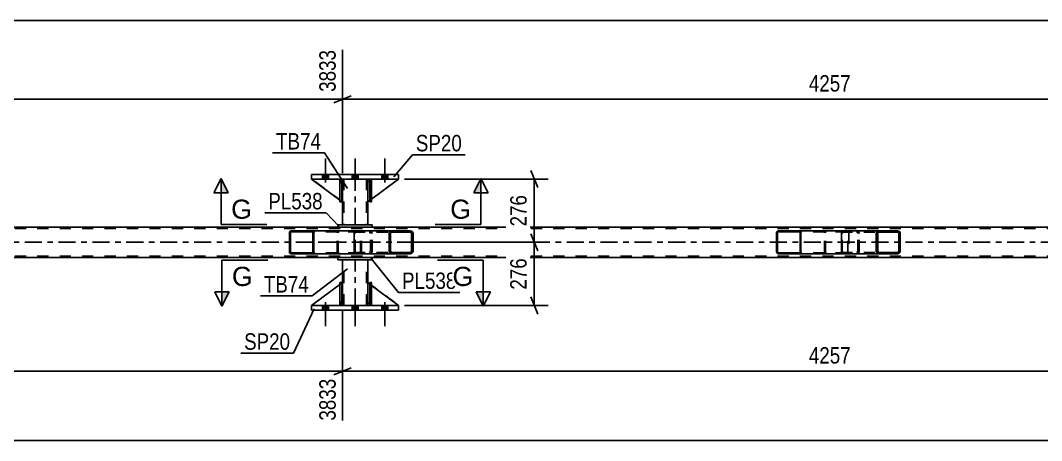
# Model space of a CAD drawing. Header units: millimetres. Extents: x -80 to 761, y -429 to 165.
# Drawn here: x 134.1 to 312.5, y -254.8 to -181.5 of the extents above; entities that cross this region are included whole.
import ezdxf

# ---------------------------------------------------------------- set-up
doc = ezdxf.new("R2010")
doc.units = ezdxf.units.MM
doc.linetypes.add('DXK_LINE_DOT2', pattern=[3.9198, 1.9599, -1.9599])
doc.linetypes.add('DXK_LINE_DOT3', pattern=[5.9187, 2.979, -0.9799, 0.9799, -0.9799])
doc.styles.add('Arial', font='ARIAL.TTF', dxfattribs={"height": 0.2})
doc.styles.add('Arial Narrow', font='ARIALN.TTF', dxfattribs={"height": 0.2})

# ---------------------------------------------------------------- blocks, each defined once
blk = doc.blocks.new('Part-814184913-5312 - 5260')
at = {"color": 7, "linetype": 'DXK_LINE_DOT2'}
for p, q in [((190.27, -227.24), (189.95, -227.24)), ((189.95, -230.64), (189.95, -227.24)), ((189.95, -231.24), (189.95, -227.24)), ((190.27, -227.24), (190.27, -230.64)), ((190.27, -231.24), (190.27, -227.24)), ((190.27, -230.64), (189.95, -230.64)), ((189.95, -231.24), (189.95, -230.64)), ((190.27, -231.24), (189.95, -231.24)), ((190.27, -230.64), (190.27, -231.24)), ((190.27, -231.24), (190.27, -231.24))]:
    blk.add_line(p, q, dxfattribs=at)
blk = doc.blocks.new('Part-814184913-5344 - 5260')
at = {"color": 7, "linetype": 'DXK_LINE_DOT2'}
for p, q in [((195.4, -209.16), (194.8, -209.76)), ((194.8, -213.16), (200.2, -209.16)), ((194.8, -209.76), (194.8, -213.16)), ((200.2, -209.16), (195.4, -209.16))]:
    blk.add_line(p, q, dxfattribs=at)
blk = doc.blocks.new('Part-814184913-5385 - 5260')
at = {"color": 2, "linetype": 'Continuous'}
for p, q in [((190.4, -227.24), (190.4, -223.24)), ((194.8, -227.24), (194.8, -223.24)), ((190.4, -231.24), (190.4, -230.64)), ((194.8, -231.24), (194.8, -230.64))]:
    blk.add_line(p, q, dxfattribs=at)
at = {"color": 7, "linetype": 'DXK_LINE_DOT2'}
for p, q in [((194.8, -223.24), (190.4, -223.24)), ((190.64, -231.24), (190.64, -223.24)), ((194.56, -231.24), (194.56, -223.24)), ((190.4, -230.64), (190.4, -227.24)), ((194.8, -230.64), (194.8, -227.24)), ((190.4, -231.24), (194.8, -231.24))]:
    blk.add_line(p, q, dxfattribs=at)
at = {"color": 7, "linetype": 'DXK_LINE_DOT3'}
blk.add_line((192.6, -231.24), (192.6, -223.24), dxfattribs=at)
blk = doc.blocks.new('Part-814184913-5314 - 5260')
at = {"color": 2, "linetype": 'Continuous'}
for p, q in [((189.95, -231.24), (189.95, -227.24)), ((189.95, -227.24), (190.27, -227.24)), ((190.27, -231.24), (190.27, -227.24)), ((189.95, -231.24), (189.95, -231.24)), ((190.27, -231.24), (189.95, -231.24))]:
    blk.add_line(p, q, dxfattribs=at)
at = {"color": 7, "linetype": 'DXK_LINE_DOT2'}
for p, q in [((189.95, -227.24), (189.95, -230.64)), ((190.27, -230.64), (190.27, -227.24)), ((189.95, -230.64), (189.95, -231.24)), ((189.95, -230.64), (190.27, -230.64)), ((190.27, -231.24), (190.27, -230.64)), ((190.27, -231.24), (190.27, -231.24))]:
    blk.add_line(p, q, dxfattribs=at)
blk = doc.blocks.new('Part-814184913-5380 - 5260')
at = {"color": 2, "linetype": 'Continuous'}
for p, q in [((189.6, -222.84), (195.6, -222.84)), ((189.6, -223.24), (189.6, -222.84)), ((195.6, -222.84), (195.6, -223.24)), ((195.6, -223.24), (189.6, -223.24))]:
    blk.add_line(p, q, dxfattribs=at)
blk = doc.blocks.new('Part-814184913-5315 - 5260')
at = {"color": 7, "linetype": 'DXK_LINE_DOT2'}
for p, q in [((190.4, -227.24), (185, -231.24)), ((190.4, -230.64), (190.4, -227.24)), ((190.4, -227.24), (190.4, -230.64)), ((185, -231.24), (189.8, -231.24)), ((189.8, -231.24), (190.4, -230.64)), ((190.4, -230.64), (189.8, -231.24)), ((190.4, -230.64), (190.4, -230.64))]:
    blk.add_line(p, q, dxfattribs=at)
blk = doc.blocks.new('Part-814184913-5316 - 5260')
at = {"color": 2, "linetype": 'Continuous'}
for p, q in [((189.95, -227.58), (185, -231.24)), ((190.4, -227.24), (190.27, -227.34)), ((190.4, -230.64), (190.4, -227.24)), ((189.95, -231.09), (189.8, -231.24)), ((190.4, -230.64), (190.27, -230.77)), ((190.4, -230.64), (190.4, -230.64))]:
    blk.add_line(p, q, dxfattribs=at)
at = {"color": 7, "linetype": 'DXK_LINE_DOT2'}
for p, q in [((190.27, -227.34), (189.95, -227.58)), ((190.4, -230.64), (190.4, -227.24)), ((185, -231.24), (189.8, -231.24)), ((190.4, -230.64), (189.8, -231.24)), ((190.27, -230.77), (189.95, -231.09))]:
    blk.add_line(p, q, dxfattribs=at)
blk = doc.blocks.new('Part-814184913-5317 - 5260')
at = {"color": 7, "linetype": 'DXK_LINE_DOT2'}
for p, q in [((195.15, -209.76), (195.15, -209.16)), ((195.15, -209.16), (195.15, -209.16)), ((195.15, -209.16), (195.15, -213.16)), ((195.47, -209.16), (195.15, -209.16)), ((195.15, -213.16), (195.15, -209.76)), ((195.15, -209.76), (195.47, -209.76)), ((195.47, -209.76), (195.47, -209.16)), ((195.47, -213.16), (195.47, -209.16)), ((195.47, -209.76), (195.47, -213.16)), ((195.15, -213.16), (195.47, -213.16))]:
    blk.add_line(p, q, dxfattribs=at)
blk = doc.blocks.new('Part-814184913-5318 - 5260')
at = {"color": 7, "linetype": 'DXK_LINE_DOT2'}
for p, q in [((194.8, -230.64), (194.8, -227.24)), ((194.8, -227.24), (200.2, -231.24)), ((195.4, -231.24), (194.8, -230.64)), ((200.2, -231.24), (195.4, -231.24))]:
    blk.add_line(p, q, dxfattribs=at)
blk = doc.blocks.new('Part-814184913-5319 - 5260')
at = {"color": 2, "linetype": 'Continuous'}
for p, q in [((194.8, -230.64), (194.8, -227.24)), ((195.15, -227.51), (194.8, -227.24)), ((200.2, -231.24), (195.47, -227.74)), ((195.15, -231), (194.8, -230.64))]:
    blk.add_line(p, q, dxfattribs=at)
at = {"color": 7, "linetype": 'DXK_LINE_DOT2'}
for p, q in [((195.47, -227.74), (195.15, -227.51)), ((195.4, -231.24), (195.15, -231)), ((200.2, -231.24), (195.4, -231.24)), ((200.2, -231.24), (200.2, -231.24)), ((200.2, -231.24), (200.2, -231.24))]:
    blk.add_line(p, q, dxfattribs=at)
blk = doc.blocks.new('Part-814184913-5403 - 5260')
at = {"color": 2, "linetype": 'Continuous'}
for p, q in [((190.4, -209.16), (190.4, -209.76)), ((194.8, -209.16), (194.8, -209.76)), ((190.4, -213.16), (190.4, -217.16)), ((194.8, -213.16), (194.8, -217.16))]:
    blk.add_line(p, q, dxfattribs=at)
at = {"color": 7, "linetype": 'DXK_LINE_DOT2'}
for p, q in [((194.8, -209.16), (190.4, -209.16)), ((190.4, -209.76), (190.4, -213.16)), ((190.64, -209.16), (190.64, -217.16)), ((194.56, -209.16), (194.56, -217.16)), ((194.8, -209.76), (194.8, -213.16)), ((194.8, -217.16), (190.4, -217.16))]:
    blk.add_line(p, q, dxfattribs=at)
at = {"color": 7, "linetype": 'DXK_LINE_DOT3'}
blk.add_line((192.6, -217.16), (192.6, -209.16), dxfattribs=at)
blk = doc.blocks.new('Part-814184913-5341 - 5260')
at = {"color": 2, "linetype": 'Continuous'}
for p, q in [((190.27, -209.16), (189.95, -209.16)), ((189.95, -209.16), (189.95, -213.16)), ((190.27, -209.16), (190.27, -209.16)), ((190.27, -209.16), (190.27, -213.16)), ((190.27, -213.16), (189.95, -213.16))]:
    blk.add_line(p, q, dxfattribs=at)
at = {"color": 7, "linetype": 'DXK_LINE_DOT2'}
for p, q in [((189.95, -209.76), (189.95, -209.16)), ((190.27, -209.76), (189.95, -209.76)), ((189.95, -209.76), (189.95, -213.16)), ((190.27, -209.76), (190.27, -209.16)), ((190.27, -209.16), (190.27, -209.16)), ((190.27, -213.16), (190.27, -209.76))]:
    blk.add_line(p, q, dxfattribs=at)
blk = doc.blocks.new('Part-814184913-5413 - 5260')
at = {"linetype": 'Continuous'}
h = blk.add_hatch(dxfattribs=at)
h.set_pattern_fill('', scale=0.7, style=0, pattern_type=0)
h.set_pattern_definition([(45, (185.34, -218.402), (-1.57154, 1.57154), [])])
h.paths.add_polyline_path([(185.37, -218.52), (185.34, -218.4), (185.27, -218.3), (185.16, -218.23), (185.03, -218.2), (181.45, -218.2), (181.32, -218.23), (181.21, -218.3), (181.14, -218.4), (181.11, -218.52), (181.11, -221.88), (181.14, -222.01), (181.21, -222.11), (181.32, -222.18), (181.45, -222.2), (185.03, -222.2), (185.16, -222.18), (185.27, -222.11), (185.34, -222.01), (185.37, -221.88)])
h.paths.add_polyline_path([(185.18, -221.95), (185.15, -222), (185.09, -222.03), (185.03, -222.04), (181.45, -222.04), (181.38, -222.03), (181.33, -222), (181.29, -221.95), (181.28, -221.88), (181.28, -218.52), (181.29, -218.46), (181.33, -218.41), (181.38, -218.38), (181.45, -218.36), (185.03, -218.36), (185.09, -218.38), (185.15, -218.41), (185.18, -218.46), (185.2, -218.52), (185.2, -221.88)])
at = {"color": 2, "linetype": 'Continuous'}
for p, q in [((181.14, -218.4), (181.11, -218.52)), ((181.11, -221.88), (181.11, -218.52)), ((181.28, -218.52), (181.29, -218.46)), ((181.28, -221.88), (181.28, -218.52)), ((181.29, -218.46), (181.33, -218.41)), ((181.45, -218.2), (181.32, -218.23)), ((181.33, -218.41), (181.38, -218.38)), ((181.38, -218.38), (181.45, -218.36)), ((181.45, -218.2), (185.03, -218.2)), ((181.45, -218.36), (185.03, -218.36)), ((192.72, -218.2), (185.03, -218.2)), ((185.16, -218.23), (185.03, -218.2)), ((185.03, -218.36), (185.09, -218.38)), ((185.09, -218.38), (185.15, -218.41)), ((185.15, -218.41), (185.18, -218.46)), ((185.18, -218.46), (185.2, -218.52)), ((185.2, -221.88), (185.2, -218.52)), ((185.37, -218.52), (185.34, -218.4)), ((185.37, -221.88), (185.37, -218.52)), ((181.11, -221.88), (181.14, -222.01)), ((181.29, -221.95), (181.28, -221.88)), ((181.33, -222), (181.29, -221.95)), ((181.32, -222.18), (181.45, -222.2)), ((181.38, -222.03), (181.33, -222)), ((181.45, -222.04), (181.38, -222.03)), ((181.45, -222.04), (185.03, -222.04)), ((181.45, -222.2), (185.03, -222.2)), ((185.09, -222.03), (185.03, -222.04)), ((185.03, -222.2), (185.16, -222.18)), ((192.72, -222.2), (185.03, -222.2)), ((185.15, -222), (185.09, -222.03)), ((185.18, -221.95), (185.15, -222)), ((185.2, -221.88), (185.18, -221.95)), ((185.34, -222.01), (185.37, -221.88))]:
    blk.add_line(p, q, dxfattribs=at)
at = {"color": 7, "linetype": 'DXK_LINE_DOT2'}
for p, q in [((185.03, -218.2), (181.45, -218.2)), ((193.37, -218.36), (181.45, -218.36)), ((189.46, -218.52), (189.48, -218.4)), ((189.46, -221.88), (189.46, -218.52)), ((189.64, -218.46), (189.63, -218.52)), ((189.63, -221.88), (189.63, -218.52)), ((189.68, -218.41), (189.64, -218.46)), ((189.67, -218.23), (189.8, -218.2)), ((189.73, -218.38), (189.68, -218.41)), ((189.8, -218.36), (189.73, -218.38)), ((193.37, -218.2), (192.72, -218.2)), ((193.37, -218.2), (193.51, -218.23)), ((193.44, -218.38), (193.37, -218.36)), ((193.5, -218.41), (193.44, -218.38)), ((193.53, -218.46), (193.5, -218.41)), ((193.54, -218.52), (193.53, -218.46)), ((193.54, -221.88), (193.54, -218.52)), ((193.69, -218.4), (193.71, -218.5)), ((193.71, -218.5), (193.72, -218.52)), ((193.72, -221.88), (193.72, -218.52)), ((193.37, -222.04), (181.45, -222.04)), ((185.03, -222.2), (181.45, -222.2)), ((189.48, -222.01), (189.46, -221.88)), ((189.63, -221.88), (189.64, -221.95)), ((189.64, -221.95), (189.68, -222)), ((189.8, -222.2), (189.67, -222.18)), ((189.68, -222), (189.73, -222.03)), ((189.73, -222.03), (189.8, -222.04)), ((193.37, -222.2), (192.72, -222.2)), ((193.37, -222.04), (193.44, -222.03)), ((193.51, -222.18), (193.37, -222.2)), ((193.44, -222.03), (193.5, -222)), ((193.5, -222), (193.53, -221.95)), ((193.53, -221.95), (193.54, -221.88)), ((193.72, -221.88), (193.69, -222.01))]:
    blk.add_line(p, q, dxfattribs=at)
at = {"color": 7, "linetype": 'DXK_LINE_DOT3'}
blk.add_line((195.01, -220.2), (183.24, -220.2), dxfattribs=at)
at = {"color": 2, "linetype": 'Continuous'}
for centre, start, end in [((181.44, -218.54), 110.7583, 155.68), ((185.04, -218.54), 24.32, 69.2417), ((181.44, -221.87), 204.32, 249.2417), ((185.04, -221.87), 290.7583, 335.68)]:
    blk.add_arc(centre, 0.331, start, end, dxfattribs=at)
at = {"color": 7, "linetype": 'DXK_LINE_DOT2'}
for centre, start, end in [((189.79, -218.54), 110.7583, 155.68), ((193.39, -218.54), 24.32, 69.2417), ((189.79, -221.87), 204.32, 249.2417), ((193.39, -221.87), 290.7583, 335.68)]:
    blk.add_arc(centre, 0.331, start, end, dxfattribs=at)
blk = doc.blocks.new('Part-814184913-5342 - 5260')
at = {"color": 7, "linetype": 'DXK_LINE_DOT2'}
for p, q in [((190.4, -213.16), (185, -209.16)), ((185, -209.16), (189.8, -209.16)), ((189.8, -209.16), (190.4, -209.76)), ((190.4, -209.76), (189.8, -209.16)), ((190.4, -209.76), (190.4, -213.16)), ((190.4, -209.76), (190.4, -209.76)), ((190.4, -209.76), (190.4, -213.16))]:
    blk.add_line(p, q, dxfattribs=at)
blk = doc.blocks.new('Part-814184913-5343 - 5260')
at = {"color": 2, "linetype": 'Continuous'}
for p, q in [((189.95, -212.83), (185, -209.16)), ((189.95, -209.32), (189.8, -209.16)), ((190.4, -209.76), (190.27, -209.64)), ((190.4, -209.76), (190.4, -209.76)), ((190.4, -213.16), (190.4, -209.76)), ((190.27, -213.07), (190.4, -213.16)), ((190.4, -213.16), (190.4, -213.16))]:
    blk.add_line(p, q, dxfattribs=at)
at = {"color": 7, "linetype": 'DXK_LINE_DOT2'}
for p, q in [((189.8, -209.16), (185, -209.16)), ((189.8, -209.16), (190.4, -209.76)), ((190.27, -209.64), (189.95, -209.32)), ((190.4, -209.76), (190.4, -213.16)), ((190.27, -213.07), (189.95, -212.83))]:
    blk.add_line(p, q, dxfattribs=at)
blk = doc.blocks.new('Part-814184913-5345 - 5260')
at = {"color": 2, "linetype": 'Continuous'}
for p, q in [((195.15, -209.41), (194.8, -209.76)), ((194.8, -209.76), (194.8, -213.16)), ((200.2, -209.16), (195.47, -212.67)), ((195.15, -212.9), (194.8, -213.16))]:
    blk.add_line(p, q, dxfattribs=at)
at = {"color": 7, "linetype": 'DXK_LINE_DOT2'}
for p, q in [((195.4, -209.16), (195.15, -209.41)), ((200.2, -209.16), (195.4, -209.16)), ((195.47, -212.67), (195.15, -212.9))]:
    blk.add_line(p, q, dxfattribs=at)
blk = doc.blocks.new('Part-814184913-5364 - 5260')
at = {"linetype": 'Continuous'}
h = blk.add_hatch(dxfattribs=at)
h.set_pattern_fill('', scale=0.7, style=0, pattern_type=0)
h.set_pattern_definition([(45, (270.4744, -218.402), (-1.57154, 1.57154), [])])
h.paths.add_polyline_path([(270.5, -218.52), (270.47, -218.4), (270.4, -218.3), (270.29, -218.23), (270.16, -218.2), (266.58, -218.2), (266.45, -218.23), (266.34, -218.3), (266.27, -218.4), (266.24, -218.52), (266.24, -221.88), (266.27, -222.01), (266.34, -222.11), (266.45, -222.18), (266.58, -222.2), (270.16, -222.2), (270.29, -222.18), (270.4, -222.11), (270.47, -222.01), (270.5, -221.88)])
h.paths.add_polyline_path([(270.32, -221.95), (270.28, -222), (270.22, -222.03), (270.16, -222.04), (266.58, -222.04), (266.52, -222.03), (266.46, -222), (266.43, -221.95), (266.41, -221.88), (266.41, -218.52), (266.43, -218.46), (266.46, -218.41), (266.52, -218.38), (266.58, -218.36), (270.16, -218.36), (270.22, -218.38), (270.28, -218.41), (270.32, -218.46), (270.33, -218.52), (270.33, -221.88)])
at = {"color": 2, "linetype": 'Continuous'}
for p, q in [((266.27, -218.4), (266.24, -218.52)), ((266.24, -221.88), (266.24, -218.52)), ((266.41, -218.52), (266.43, -218.46)), ((266.41, -221.88), (266.41, -218.52)), ((266.43, -218.46), (266.46, -218.41)), ((266.58, -218.2), (266.45, -218.23)), ((266.46, -218.41), (266.52, -218.38)), ((266.52, -218.38), (266.58, -218.36)), ((266.58, -218.2), (270.16, -218.2)), ((266.58, -218.36), (270.16, -218.36)), ((277.86, -218.2), (270.16, -218.2)), ((270.29, -218.23), (270.16, -218.2)), ((270.16, -218.36), (270.22, -218.38)), ((270.22, -218.38), (270.28, -218.41)), ((270.28, -218.41), (270.32, -218.46)), ((270.32, -218.46), (270.33, -218.52)), ((270.33, -221.88), (270.33, -218.52)), ((270.5, -218.52), (270.47, -218.4)), ((270.5, -221.88), (270.5, -218.52)), ((266.24, -221.88), (266.27, -222.01)), ((266.43, -221.95), (266.41, -221.88)), ((266.46, -222), (266.43, -221.95)), ((266.45, -222.18), (266.58, -222.2)), ((266.52, -222.03), (266.46, -222)), ((266.58, -222.04), (266.52, -222.03)), ((266.58, -222.04), (270.16, -222.04)), ((266.58, -222.2), (270.16, -222.2)), ((270.22, -222.03), (270.16, -222.04)), ((270.16, -222.2), (270.29, -222.18)), ((277.86, -222.2), (270.16, -222.2)), ((270.28, -222), (270.22, -222.03)), ((270.32, -221.95), (270.28, -222)), ((270.33, -221.88), (270.32, -221.95)), ((270.47, -222.01), (270.5, -221.88))]:
    blk.add_line(p, q, dxfattribs=at)
at = {"color": 7, "linetype": 'DXK_LINE_DOT2'}
for p, q in [((270.16, -218.2), (266.58, -218.2)), ((278.51, -218.36), (266.58, -218.36)), ((274.59, -218.52), (274.62, -218.4)), ((274.59, -221.88), (274.59, -218.52)), ((274.78, -218.46), (274.76, -218.52)), ((274.76, -221.88), (274.76, -218.52)), ((274.81, -218.41), (274.78, -218.46)), ((274.8, -218.23), (274.93, -218.2)), ((274.87, -218.38), (274.81, -218.41)), ((274.93, -218.36), (274.87, -218.38)), ((278.51, -218.2), (277.86, -218.2)), ((278.51, -218.2), (278.64, -218.23)), ((278.57, -218.38), (278.51, -218.36)), ((278.63, -218.41), (278.57, -218.38)), ((278.67, -218.46), (278.63, -218.41)), ((278.68, -218.52), (278.67, -218.46)), ((278.68, -221.88), (278.68, -218.52)), ((278.82, -218.4), (278.85, -218.52)), ((278.85, -218.52), (278.85, -221.88)), ((278.51, -222.04), (266.58, -222.04)), ((270.16, -222.2), (266.58, -222.2)), ((274.62, -222.01), (274.59, -221.88)), ((274.76, -221.88), (274.78, -221.95)), ((274.78, -221.95), (274.81, -222)), ((274.93, -222.2), (274.8, -222.18)), ((274.81, -222), (274.83, -222.01)), ((274.83, -222.01), (274.87, -222.03)), ((274.87, -222.03), (274.93, -222.04)), ((278.51, -222.2), (277.86, -222.2)), ((278.51, -222.04), (278.57, -222.03)), ((278.64, -222.18), (278.51, -222.2)), ((278.57, -222.03), (278.63, -222)), ((278.63, -222), (278.67, -221.95)), ((278.67, -221.95), (278.68, -221.88)), ((278.85, -221.88), (278.82, -222.01))]:
    blk.add_line(p, q, dxfattribs=at)
at = {"color": 2, "linetype": 'Continuous'}
for centre, start, end in [((266.57, -218.54), 110.7583, 155.68), ((270.17, -218.54), 24.32, 69.2417), ((266.57, -221.87), 204.32, 249.2417), ((270.17, -221.87), 290.7583, 335.68)]:
    blk.add_arc(centre, 0.331, start, end, dxfattribs=at)
at = {"color": 7, "linetype": 'DXK_LINE_DOT2'}
for centre, start, end in [((274.92, -218.54), 110.7583, 155.68), ((278.52, -218.54), 24.32, 69.2417), ((274.92, -221.87), 204.32, 249.2417), ((278.52, -221.87), 290.7583, 335.68)]:
    blk.add_arc(centre, 0.331, start, end, dxfattribs=at)
blk = doc.blocks.new('Part-814184913-5480 - 5260')
at = {"linetype": 'Continuous'}
h = blk.add_hatch(dxfattribs=at)
h.set_pattern_fill('', scale=0.7, style=0, pattern_type=0)
h.set_pattern_definition([(45, (287.8064, -218.5008), (-1.57154, 1.57154), [])])
h.paths.add_polyline_path([(287.84, -218.68), (287.81, -218.5), (287.7, -218.35), (287.53, -218.24), (287.34, -218.2), (284.16, -218.2), (283.97, -218.24), (283.8, -218.35), (283.69, -218.5), (283.65, -218.68), (283.65, -221.72), (283.69, -221.91), (283.8, -222.06), (283.97, -222.17), (284.16, -222.2), (287.34, -222.2), (287.53, -222.17), (287.7, -222.06), (287.81, -221.91), (287.84, -221.72)])
h.paths.add_polyline_path([(287.57, -221.82), (287.52, -221.89), (287.44, -221.95), (287.34, -221.96), (284.16, -221.96), (284.06, -221.95), (283.98, -221.89), (283.93, -221.82), (283.91, -221.72), (283.91, -218.68), (283.93, -218.59), (283.98, -218.51), (284.06, -218.46), (284.16, -218.44), (287.34, -218.44), (287.44, -218.46), (287.52, -218.51), (287.57, -218.59), (287.59, -218.68), (287.59, -221.72)])
at = {"color": 2, "linetype": 'Continuous'}
for p, q in [((277.59, -218.68), (277.61, -218.5)), ((277.59, -221.72), (277.59, -218.68)), ((277.61, -218.5), (277.67, -218.35)), ((277.67, -218.35), (277.75, -218.24)), ((277.75, -218.24), (277.86, -218.2)), ((284.16, -218.2), (277.86, -218.2)), ((283.69, -218.5), (283.65, -218.68)), ((283.65, -221.72), (283.65, -218.68)), ((283.91, -218.68), (283.93, -218.59)), ((283.91, -221.72), (283.91, -218.68)), ((283.93, -218.59), (283.98, -218.51)), ((284.16, -218.2), (283.97, -218.24)), ((283.98, -218.51), (284.06, -218.46)), ((284.06, -218.46), (284.16, -218.44)), ((284.16, -218.2), (287.34, -218.2)), ((284.16, -218.44), (287.34, -218.44)), ((287.53, -218.24), (287.34, -218.2)), ((287.34, -218.44), (287.44, -218.46)), ((287.44, -218.46), (287.52, -218.51)), ((287.52, -218.51), (287.57, -218.59)), ((287.57, -218.59), (287.59, -218.68)), ((287.59, -221.72), (287.59, -218.68)), ((287.84, -218.68), (287.81, -218.5)), ((287.84, -221.72), (287.84, -218.68)), ((277.61, -221.91), (277.59, -221.72)), ((277.67, -222.06), (277.61, -221.91)), ((277.75, -222.17), (277.67, -222.06)), ((277.86, -222.2), (277.75, -222.17)), ((284.16, -222.2), (277.86, -222.2)), ((283.65, -221.72), (283.69, -221.91)), ((283.93, -221.82), (283.91, -221.72)), ((283.98, -221.89), (283.93, -221.82)), ((283.97, -222.17), (284.16, -222.2)), ((284.06, -221.95), (283.98, -221.89)), ((284.16, -221.96), (284.06, -221.95)), ((284.16, -221.96), (287.34, -221.96)), ((284.16, -222.2), (287.34, -222.2)), ((287.44, -221.95), (287.34, -221.96)), ((287.34, -222.2), (287.53, -222.17)), ((287.52, -221.89), (287.44, -221.95)), ((287.57, -221.82), (287.52, -221.89)), ((287.59, -221.72), (287.57, -221.82)), ((287.81, -221.91), (287.84, -221.72))]:
    blk.add_line(p, q, dxfattribs=at)
at = {"color": 7, "linetype": 'DXK_LINE_DOT2'}
for p, q in [((277.73, -218.59), (277.72, -218.68)), ((277.72, -221.72), (277.72, -218.68)), ((277.76, -218.51), (277.73, -218.59)), ((277.81, -218.46), (277.76, -218.51)), ((277.86, -218.44), (277.81, -218.46)), ((287.34, -218.44), (277.86, -218.44)), ((278.85, -218.44), (278.85, -218.2)), ((280.19, -218.2), (280.38, -218.24)), ((280.29, -218.46), (280.19, -218.44)), ((280.37, -218.51), (280.29, -218.46)), ((280.42, -218.59), (280.37, -218.51)), ((280.44, -218.68), (280.42, -218.59)), ((280.44, -221.72), (280.44, -218.68)), ((280.66, -218.5), (280.69, -218.68)), ((280.69, -221.72), (280.69, -218.68)), ((287.34, -218.2), (284.16, -218.2)), ((277.72, -221.72), (277.73, -221.82)), ((277.73, -221.82), (277.76, -221.89)), ((277.76, -221.89), (277.81, -221.95)), ((277.81, -221.95), (277.86, -221.96)), ((287.34, -221.96), (277.86, -221.96)), ((278.85, -222.2), (278.85, -221.96)), ((280.19, -221.96), (280.29, -221.95)), ((280.38, -222.17), (280.19, -222.2)), ((280.29, -221.95), (280.37, -221.89)), ((280.37, -221.89), (280.42, -221.82)), ((280.42, -221.82), (280.44, -221.72)), ((280.69, -221.72), (280.66, -221.91)), ((287.34, -222.2), (284.16, -222.2))]:
    blk.add_line(p, q, dxfattribs=at)
for centre, start, end in [((280.21, -218.7), 23.8494, 68.8059), ((280.21, -221.71), 291.1941, 336.1506)]:
    blk.add_arc(centre, 0.492, start, end, dxfattribs=at)
at = {"color": 2, "linetype": 'Continuous'}
for centre, start, end in [((284.14, -218.7), 111.1941, 156.1506), ((287.36, -218.7), 23.8494, 68.8059), ((284.14, -221.71), 203.8494, 248.8059), ((287.36, -221.71), 291.1941, 336.1506)]:
    blk.add_arc(centre, 0.492, start, end, dxfattribs=at)
blk = doc.blocks.new('Part-814184913-5372 - 5260')
at = {"color": 2, "linetype": 'Continuous'}
for p, q in [((195.15, -231.24), (195.15, -227.24)), ((195.15, -227.24), (195.47, -227.24)), ((195.47, -231.24), (195.47, -227.24)), ((195.15, -231.24), (195.15, -231.24)), ((195.47, -231.24), (195.15, -231.24))]:
    blk.add_line(p, q, dxfattribs=at)
at = {"color": 7, "linetype": 'DXK_LINE_DOT2'}
for p, q in [((195.15, -227.24), (195.15, -230.64)), ((195.47, -230.64), (195.47, -227.24)), ((195.15, -230.64), (195.15, -231.24)), ((195.15, -230.64), (195.47, -230.64)), ((195.47, -231.24), (195.47, -230.64)), ((195.47, -231.24), (195.47, -231.24))]:
    blk.add_line(p, q, dxfattribs=at)
blk = doc.blocks.new('Part-814184913-5374 - 5260')
at = {"color": 7, "linetype": 'DXK_LINE_DOT2'}
for p, q in [((195.47, -227.24), (195.15, -227.24)), ((195.15, -230.64), (195.15, -227.24)), ((195.15, -231.24), (195.15, -227.24)), ((195.47, -227.24), (195.47, -230.64)), ((195.47, -231.24), (195.47, -227.24)), ((195.47, -230.64), (195.15, -230.64)), ((195.15, -231.24), (195.15, -230.64)), ((195.47, -231.24), (195.15, -231.24)), ((195.47, -230.64), (195.47, -231.24)), ((195.47, -231.24), (195.47, -231.24))]:
    blk.add_line(p, q, dxfattribs=at)
blk = doc.blocks.new('Part-814184913-5390 - 5260')
at = {"color": 2, "linetype": 'Continuous'}
for p, q in [((200.2, -208.36), (185, -208.36)), ((185, -208.36), (185, -209.16)), ((200.2, -208.36), (200.2, -209.16)), ((185, -209.16), (200.2, -209.16))]:
    blk.add_line(p, q, dxfattribs=at)
blk = doc.blocks.new('Part-814184913-5395 - 5260')
at = {"color": 2, "linetype": 'Continuous'}
for p, q in [((200.2, -231.24), (185, -231.24)), ((185, -231.24), (185, -232.04)), ((200.2, -232.04), (200.2, -231.24)), ((185, -232.04), (200.2, -232.04))]:
    blk.add_line(p, q, dxfattribs=at)
blk = doc.blocks.new('Part-814184913-5397 - 5260')
at = {"color": 7, "linetype": 'DXK_LINE_DOT2'}
for p, q in [((189.95, -209.76), (189.95, -209.16)), ((189.95, -209.16), (189.95, -209.16)), ((189.95, -209.16), (189.95, -213.16)), ((190.27, -209.16), (189.95, -209.16)), ((189.95, -213.16), (189.95, -209.76)), ((189.95, -209.76), (190.27, -209.76)), ((190.27, -209.76), (190.27, -209.16)), ((190.27, -213.16), (190.27, -209.16)), ((190.27, -209.76), (190.27, -213.16)), ((189.95, -213.16), (190.27, -213.16))]:
    blk.add_line(p, q, dxfattribs=at)
blk = doc.blocks.new('Part-814184913-5414 - 5260')
at = {"linetype": 'Continuous'}
h = blk.add_hatch(dxfattribs=at)
h.set_pattern_fill('', scale=0.7, style=0, pattern_type=0)
h.set_pattern_definition([(45, (202.6722, -218.5008), (-1.57154, 1.57154), [])])
h.paths.add_polyline_path([(202.71, -218.68), (202.67, -218.5), (202.56, -218.35), (202.4, -218.24), (202.21, -218.2), (199.02, -218.2), (198.83, -218.24), (198.67, -218.35), (198.56, -218.5), (198.52, -218.68), (198.52, -221.72), (198.56, -221.91), (198.67, -222.06), (198.83, -222.17), (199.02, -222.2), (202.21, -222.2), (202.4, -222.17), (202.56, -222.06), (202.67, -221.91), (202.71, -221.72)])
h.paths.add_polyline_path([(202.44, -221.82), (202.39, -221.89), (202.3, -221.95), (202.21, -221.96), (199.02, -221.96), (198.93, -221.95), (198.85, -221.89), (198.79, -221.82), (198.77, -221.72), (198.77, -218.68), (198.79, -218.59), (198.85, -218.51), (198.93, -218.46), (199.02, -218.44), (202.21, -218.44), (202.3, -218.46), (202.39, -218.51), (202.44, -218.59), (202.46, -218.68), (202.46, -221.72)])
at = {"color": 2, "linetype": 'Continuous'}
for p, q in [((192.45, -218.68), (192.47, -218.5)), ((192.45, -221.72), (192.45, -218.68)), ((192.47, -218.5), (192.53, -218.35)), ((192.53, -218.35), (192.62, -218.24)), ((192.62, -218.24), (192.72, -218.2)), ((199.02, -218.2), (192.72, -218.2)), ((198.56, -218.5), (198.52, -218.68)), ((198.52, -221.72), (198.52, -218.68)), ((198.77, -218.68), (198.79, -218.59)), ((198.77, -221.72), (198.77, -218.68)), ((198.79, -218.59), (198.85, -218.51)), ((199.02, -218.2), (198.83, -218.24)), ((198.85, -218.51), (198.93, -218.46)), ((198.93, -218.46), (199.02, -218.44)), ((199.02, -218.2), (202.21, -218.2)), ((199.02, -218.44), (202.21, -218.44)), ((202.4, -218.24), (202.21, -218.2)), ((202.21, -218.44), (202.3, -218.46)), ((202.3, -218.46), (202.39, -218.51)), ((202.39, -218.51), (202.44, -218.59)), ((202.44, -218.59), (202.46, -218.68)), ((202.46, -221.72), (202.46, -218.68)), ((202.71, -218.68), (202.67, -218.5)), ((202.71, -221.72), (202.71, -218.68)), ((192.47, -221.91), (192.45, -221.72)), ((192.53, -222.06), (192.47, -221.91)), ((192.62, -222.17), (192.53, -222.06)), ((192.72, -222.2), (192.62, -222.17)), ((199.02, -222.2), (192.72, -222.2)), ((198.52, -221.72), (198.56, -221.91)), ((198.79, -221.82), (198.77, -221.72)), ((198.85, -221.89), (198.79, -221.82)), ((198.83, -222.17), (199.02, -222.2)), ((198.93, -221.95), (198.85, -221.89)), ((199.02, -221.96), (198.93, -221.95)), ((199.02, -221.96), (202.21, -221.96)), ((199.02, -222.2), (202.21, -222.2)), ((202.3, -221.95), (202.21, -221.96)), ((202.21, -222.2), (202.4, -222.17)), ((202.39, -221.89), (202.3, -221.95)), ((202.44, -221.82), (202.39, -221.89)), ((202.46, -221.72), (202.44, -221.82)), ((202.67, -221.91), (202.71, -221.72))]:
    blk.add_line(p, q, dxfattribs=at)
at = {"color": 7, "linetype": 'DXK_LINE_DOT2'}
for p, q in [((192.6, -218.59), (192.59, -218.68)), ((192.59, -221.72), (192.59, -218.68)), ((192.63, -218.51), (192.6, -218.59)), ((192.67, -218.46), (192.63, -218.51)), ((192.72, -218.44), (192.67, -218.46)), ((202.21, -218.44), (192.72, -218.44)), ((193.72, -218.44), (193.72, -218.2)), ((195.06, -218.2), (195.25, -218.24)), ((195.15, -218.46), (195.06, -218.44)), ((195.24, -218.51), (195.15, -218.46)), ((195.29, -218.59), (195.24, -218.51)), ((195.31, -218.68), (195.29, -218.59)), ((195.31, -221.72), (195.31, -218.68)), ((195.52, -218.5), (195.56, -218.68)), ((195.56, -221.72), (195.56, -218.68)), ((202.21, -218.2), (199.02, -218.2)), ((192.59, -221.72), (192.6, -221.82)), ((192.6, -221.82), (192.63, -221.89)), ((192.63, -221.89), (192.67, -221.95)), ((192.67, -221.95), (192.72, -221.96)), ((202.21, -221.96), (192.72, -221.96)), ((193.72, -222.2), (193.72, -221.96)), ((195.06, -221.96), (195.15, -221.95)), ((195.25, -222.17), (195.06, -222.2)), ((195.15, -221.95), (195.24, -221.89)), ((195.24, -221.89), (195.29, -221.82)), ((195.29, -221.82), (195.31, -221.72)), ((195.56, -221.72), (195.52, -221.91)), ((202.21, -222.2), (199.02, -222.2))]:
    blk.add_line(p, q, dxfattribs=at)
for centre, start, end in [((195.07, -218.7), 23.8494, 68.8059), ((195.07, -221.71), 291.1941, 336.1506)]:
    blk.add_arc(centre, 0.492, start, end, dxfattribs=at)
at = {"color": 2, "linetype": 'Continuous'}
for centre, start, end in [((199.01, -218.7), 111.1941, 156.1506), ((202.22, -218.7), 23.8494, 68.8059), ((199.01, -221.71), 203.8494, 248.8059), ((202.22, -221.71), 291.1941, 336.1506)]:
    blk.add_arc(centre, 0.492, start, end, dxfattribs=at)
blk = doc.blocks.new('Part-814184913-5419 - 5260')
at = {"color": 2, "linetype": 'Continuous'}
for p, q in [((195.47, -209.16), (195.15, -209.16)), ((195.15, -209.16), (195.15, -213.16)), ((195.47, -209.16), (195.47, -209.16)), ((195.47, -209.16), (195.47, -213.16)), ((195.47, -213.16), (195.15, -213.16))]:
    blk.add_line(p, q, dxfattribs=at)
at = {"color": 7, "linetype": 'DXK_LINE_DOT2'}
for p, q in [((195.15, -209.76), (195.15, -209.16)), ((195.47, -209.76), (195.15, -209.76)), ((195.15, -209.76), (195.15, -213.16)), ((195.47, -209.76), (195.47, -209.16)), ((195.47, -209.16), (195.47, -209.16)), ((195.47, -213.16), (195.47, -209.76))]:
    blk.add_line(p, q, dxfattribs=at)
blk = doc.blocks.new('Part-814184913-5430 - 5260')
at = {"color": 2, "linetype": 'Continuous'}
for p, q in [((195.6, -217.16), (189.6, -217.16)), ((189.6, -217.16), (189.6, -217.56)), ((195.6, -217.56), (189.6, -217.56)), ((195.6, -217.16), (195.6, -217.56))]:
    blk.add_line(p, q, dxfattribs=at)
blk = doc.blocks.new('Part-814184913-5479 - 5260')
at = {"color": 2, "linetype": 'Continuous'}
for p, q in [((189.6, -217.56), (52, -217.56)), ((359.87, -217.56), (195.6, -217.56)), ((189.6, -222.84), (52, -222.84)), ((359.87, -222.84), (195.6, -222.84))]:
    blk.add_line(p, q, dxfattribs=at)
at = {"color": 7, "linetype": 'DXK_LINE_DOT2'}
for p, q in [((195.6, -217.56), (189.6, -217.56)), ((628.99, -217.8), (52, -217.8)), ((628.99, -222.6), (52, -222.6)), ((195.6, -222.84), (189.6, -222.84))]:
    blk.add_line(p, q, dxfattribs=at)
at = {"color": 7, "linetype": 'DXK_LINE_DOT3'}
blk.add_line((52, -220.2), (628.99, -220.2), dxfattribs=at)
blk = doc.blocks.new('Bolt-814184913-5525 - 5260')
at = {"linetype": 'Continuous'}
for points in [[(187.92, -231.24), (186.88, -231.24), (186.88, -232.04), (187.92, -232.04)], [(187.92, -231.24), (186.88, -231.24), (186.88, -232.04), (187.92, -232.04)], [(187.92, -231.24), (186.88, -231.24), (186.88, -232.04), (187.92, -232.04)], [(193.12, -231.24), (192.08, -231.24), (192.08, -232.04), (193.12, -232.04)], [(193.12, -231.24), (192.08, -231.24), (192.08, -232.04), (193.12, -232.04)], [(198.32, -231.24), (197.28, -231.24), (197.28, -232.04), (198.32, -232.04)], [(198.32, -231.24), (197.28, -231.24), (197.28, -232.04), (198.32, -232.04)], [(198.32, -231.24), (197.28, -231.24), (197.28, -232.04), (198.32, -232.04)]]:
    blk.add_hatch(color=1, dxfattribs=at).paths.add_polyline_path(points)
at = {"color": 1, "linetype": 'Continuous'}
for p, q in [((186.88, -231.24), (186.88, -232.04)), ((186.88, -231.24), (186.88, -232.04)), ((186.88, -231.24), (186.88, -232.04)), ((187.4, -230.64), (187.4, -234.84)), ((187.4, -230.64), (187.4, -234.84)), ((187.4, -230.64), (187.4, -234.84)), ((187.92, -231.24), (187.92, -232.04)), ((187.92, -231.24), (187.92, -232.04)), ((187.92, -231.24), (187.92, -232.04)), ((192.08, -231.24), (192.08, -232.04)), ((192.08, -231.24), (192.08, -232.04)), ((192.6, -230.64), (192.6, -234.84)), ((192.6, -230.64), (192.6, -234.84)), ((193.12, -231.24), (193.12, -232.04)), ((193.12, -231.24), (193.12, -232.04)), ((197.28, -231.24), (197.28, -232.04)), ((197.28, -231.24), (197.28, -232.04)), ((197.28, -231.24), (197.28, -232.04)), ((197.8, -230.64), (197.8, -234.84)), ((197.8, -230.64), (197.8, -234.84)), ((197.8, -230.64), (197.8, -234.84)), ((198.32, -231.24), (198.32, -232.04)), ((198.32, -231.24), (198.32, -232.04)), ((198.32, -231.24), (198.32, -232.04))]:
    blk.add_line(p, q, dxfattribs=at)
blk = doc.blocks.new('Bolt-814184913-5526 - 5260')
at = {"linetype": 'Continuous'}
for points in [[(186.88, -209.16), (187.92, -209.16), (187.92, -208.36), (186.88, -208.36)], [(186.88, -209.16), (187.92, -209.16), (187.92, -208.36), (186.88, -208.36)], [(186.88, -209.16), (187.92, -209.16), (187.92, -208.36), (186.88, -208.36)], [(192.08, -209.16), (193.12, -209.16), (193.12, -208.36), (192.08, -208.36)], [(192.08, -209.16), (193.12, -209.16), (193.12, -208.36), (192.08, -208.36)], [(197.28, -209.16), (198.32, -209.16), (198.32, -208.36), (197.28, -208.36)], [(197.28, -209.16), (198.32, -209.16), (198.32, -208.36), (197.28, -208.36)], [(197.28, -209.16), (198.32, -209.16), (198.32, -208.36), (197.28, -208.36)]]:
    blk.add_hatch(color=1, dxfattribs=at).paths.add_polyline_path(points)
at = {"color": 1, "linetype": 'Continuous'}
for p, q in [((187.4, -209.76), (187.4, -205.56)), ((187.4, -209.76), (187.4, -205.56)), ((187.4, -209.76), (187.4, -205.56)), ((192.6, -209.76), (192.6, -205.56)), ((192.6, -209.76), (192.6, -205.56)), ((197.8, -209.76), (197.8, -205.56)), ((197.8, -209.76), (197.8, -205.56)), ((197.8, -209.76), (197.8, -205.56)), ((186.88, -209.16), (186.88, -208.36)), ((186.88, -209.16), (186.88, -208.36)), ((186.88, -209.16), (186.88, -208.36)), ((187.92, -209.16), (187.92, -208.36)), ((187.92, -209.16), (187.92, -208.36)), ((187.92, -209.16), (187.92, -208.36)), ((192.08, -209.16), (192.08, -208.36)), ((192.08, -209.16), (192.08, -208.36)), ((193.12, -209.16), (193.12, -208.36)), ((193.12, -209.16), (193.12, -208.36)), ((197.28, -209.16), (197.28, -208.36)), ((197.28, -209.16), (197.28, -208.36)), ((197.28, -209.16), (197.28, -208.36)), ((198.32, -209.16), (198.32, -208.36)), ((198.32, -209.16), (198.32, -208.36)), ((198.32, -209.16), (198.32, -208.36))]:
    blk.add_line(p, q, dxfattribs=at)
blk = doc.blocks.new('StraightDimension-814184913-18976 - 5260')
at = {"color": 7, "linetype": 'Continuous'}
for p, q in [((223.31, -218.7), (224.51, -221.7)), ((201.2, -220.2), (226.31, -220.2)), ((223.91, -231.24), (223.91, -220.2)), ((224.51, -232.74), (223.31, -229.74)), ((201.2, -231.24), (226.31, -231.24))]:
    blk.add_line(p, q, dxfattribs=at)
at = {"color": 0}
blk.add_wipeout([(223.16, -222.38), (218.96, -222.38), (218.96, -229.07), (223.16, -229.07)], dxfattribs=at)
at = {"color": 3, "style": 'Arial Narrow'}
blk.add_text('276', height=2.863, rotation=90.0002, dxfattribs=at).set_placement((222.56, -228.47))
blk = doc.blocks.new('StraightDimension-814184913-5656 - 5260')
at = {"color": 7, "linetype": 'Continuous'}
blk.add_line((39.33, -254.81), (639.85, -254.81), dxfattribs=at)
blk = doc.blocks.new('StraightDimension-814184913-5698 - 5260')
at = {"color": 7, "linetype": 'Continuous'}
for p, q in [((190.4, -232.24), (190.4, -251.33)), ((360.67, -232.24), (360.67, -251.33)), ((191.9, -242.12), (188.9, -243.32)), ((359.17, -243.32), (362.17, -242.12)), ((190.4, -242.72), (360.67, -242.72))]:
    blk.add_line(p, q, dxfattribs=at)
at = {"color": 0}
blk.add_wipeout([(279.79, -241.97), (279.79, -237.77), (271.28, -237.77), (271.28, -241.97)], dxfattribs=at)
at = {"color": 0, "linetype": 'Continuous'}
blk.add_wipeout([(360.07, -243.42), (355.87, -243.42), (355.87, -251.93), (360.07, -251.93)], dxfattribs=at)
at = {"color": 3, "style": 'Arial Narrow'}
blk.add_text('4257', height=2.863, dxfattribs=at).set_placement((271.88, -241.37))
at = {"color": 3, "linetype": 'Continuous', "style": 'Arial Narrow'}
blk.add_text('8090', height=2.863, rotation=90.0002, dxfattribs=at).set_placement((359.47, -251.33))
blk = doc.blocks.new('StraightDimension-814184913-5704 - 5260')
at = {"color": 7, "linetype": 'Continuous'}
for p, q in [((40.58, -222.98), (40.58, -245.84)), ((190.4, -232.24), (190.4, -251.33)), ((42.08, -242.12), (39.08, -243.32)), ((188.9, -243.32), (191.9, -242.12)), ((40.58, -242.72), (190.4, -242.72))]:
    blk.add_line(p, q, dxfattribs=at)
at = {"color": 0}
blk.add_wipeout([(119.75, -241.97), (119.75, -237.77), (111.23, -237.77), (111.23, -241.97)], dxfattribs=at)
at = {"color": 0, "linetype": 'Continuous'}
for points in [[(39.98, -243.42), (35.78, -243.42), (35.78, -246.44), (39.98, -246.44)], [(189.8, -243.42), (185.6, -243.42), (185.6, -251.93), (189.8, -251.93)]]:
    blk.add_wipeout(points, dxfattribs=at)
at = {"color": 3, "style": 'Arial Narrow'}
blk.add_text('3833', height=2.863, dxfattribs=at).set_placement((111.83, -241.37))
at = {"color": 3, "linetype": 'Continuous', "style": 'Arial Narrow'}
for s, height, p in [('0', 2.86, (39.38, -245.84)), ('3833', 2.863, (189.2, -251.33))]:
    blk.add_text(s, height=height, rotation=90.0002, dxfattribs=at).set_placement(p)
blk = doc.blocks.new('StraightDimension-814184913-5723 - 5260')
at = {"color": 7, "linetype": 'Continuous'}
for p, q in [((190.4, -208.16), (190.4, -186.62)), ((40.58, -217.5), (40.58, -192.1)), ((42.08, -194.63), (39.08, -195.83)), ((40.58, -195.23), (190.4, -195.23)), ((188.9, -195.83), (191.9, -194.63))]:
    blk.add_line(p, q, dxfattribs=at)
at = {"color": 0, "linetype": 'Continuous'}
for points in [[(189.8, -186.02), (185.6, -186.02), (185.6, -194.53), (189.8, -194.53)], [(39.98, -191.5), (35.78, -191.5), (35.78, -194.53), (39.98, -194.53)]]:
    blk.add_wipeout(points, dxfattribs=at)
at = {"color": 0}
blk.add_wipeout([(119.75, -194.48), (119.75, -190.28), (111.23, -190.28), (111.23, -194.48)], dxfattribs=at)
at = {"color": 3, "linetype": 'Continuous', "style": 'Arial Narrow'}
for s, height, p in [('3833', 2.863, (189.2, -193.93)), ('0', 2.86, (39.38, -193.93))]:
    blk.add_text(s, height=height, rotation=90.0002, dxfattribs=at).set_placement(p)
at = {"color": 3, "style": 'Arial Narrow'}
blk.add_text('3833', height=2.863, dxfattribs=at).set_placement((111.83, -193.88))
blk = doc.blocks.new('StraightDimension-814184913-5727 - 5260')
at = {"color": 7, "linetype": 'Continuous'}
for p, q in [((190.4, -208.16), (190.4, -186.62)), ((360.67, -208.16), (360.67, -186.62)), ((191.9, -194.63), (188.9, -195.83)), ((190.4, -195.23), (360.67, -195.23)), ((359.17, -195.83), (362.17, -194.63))]:
    blk.add_line(p, q, dxfattribs=at)
at = {"color": 0, "linetype": 'Continuous'}
blk.add_wipeout([(360.07, -186.02), (355.87, -186.02), (355.87, -194.53), (360.07, -194.53)], dxfattribs=at)
at = {"color": 0}
blk.add_wipeout([(279.79, -194.48), (279.79, -190.28), (271.28, -190.28), (271.28, -194.48)], dxfattribs=at)
at = {"color": 3, "linetype": 'Continuous', "style": 'Arial Narrow'}
blk.add_text('8090', height=2.863, rotation=90.0002, dxfattribs=at).set_placement((359.47, -193.93))
at = {"color": 3, "style": 'Arial Narrow'}
blk.add_text('4257', height=2.863, dxfattribs=at).set_placement((271.88, -193.88))
blk = doc.blocks.new('StraightDimension-814184913-15361 - 5260')
at = {"color": 7, "linetype": 'Continuous'}
blk.add_line((39.96, -181.47), (639.21, -181.47), dxfattribs=at)
blk = doc.blocks.new('StraightDimension-814184913-18975 - 5260')
at = {"color": 7, "linetype": 'Continuous'}
for p, q in [((223.31, -207.66), (224.51, -210.66)), ((201.2, -209.16), (226.31, -209.16)), ((223.91, -220.2), (223.91, -209.16)), ((224.51, -221.7), (223.31, -218.7)), ((201.2, -220.2), (226.31, -220.2))]:
    blk.add_line(p, q, dxfattribs=at)
at = {"color": 0}
blk.add_wipeout([(223.16, -211.34), (218.96, -211.34), (218.96, -218.03), (223.16, -218.03)], dxfattribs=at)
at = {"color": 3, "style": 'Arial Narrow'}
blk.add_text('276', height=2.863, rotation=90.0002, dxfattribs=at).set_placement((222.56, -217.43))
blk = doc.blocks.new('Mark-814184913-5391 - 5260')
at = {"color": 0}
blk.add_wipeout([(181.23, -238.96), (181.23, -235.96), (173.2, -235.96), (173.2, -238.96)], dxfattribs=at)
blk.add_wipeout([(181.23, -238.96), (181.23, -235.96), (173.2, -235.96), (173.2, -238.96)], dxfattribs=at)
at = {"color": 30, "linetype": 'Continuous'}
for p in [(185.46, -231.8), (172.6, -239.56)]:
    blk.add_line(p, (181.83, -239.56), dxfattribs=at)
at = {"color": 3, "style": 'Arial Narrow'}
blk.add_text('SP20', height=2.863, dxfattribs=at).set_placement((173.2, -238.96))
blk = doc.blocks.new('Mark-814184913-5399 - 5260')
at = {"color": 0}
blk.add_wipeout([(186.64, -204), (186.64, -201), (178.78, -201), (178.78, -204)], dxfattribs=at)
blk.add_wipeout([(186.64, -204), (186.64, -201), (178.78, -201), (178.78, -204)], dxfattribs=at)
at = {"color": 30, "linetype": 'Continuous'}
for p in [(178.18, -204.6), (191.29, -210.78)]:
    blk.add_line(p, (187.24, -204.6), dxfattribs=at)
at = {"color": 3, "style": 'Arial Narrow'}
blk.add_text('TB74', height=2.863, dxfattribs=at).set_placement((178.78, -204))
blk = doc.blocks.new('Mark-814184913-5386 - 5260')
at = {"color": 0}
blk.add_wipeout([(211.24, -204.32), (211.24, -201.32), (203.21, -201.32), (203.21, -204.32)], dxfattribs=at)
blk.add_wipeout([(211.24, -204.32), (211.24, -201.32), (203.21, -201.32), (203.21, -204.32)], dxfattribs=at)
at = {"color": 30, "linetype": 'Continuous'}
for p, q in [((199.34, -208.76), (202.61, -204.92)), ((202.61, -204.92), (211.84, -204.92))]:
    blk.add_line(p, q, dxfattribs=at)
at = {"color": 3, "style": 'Arial Narrow'}
blk.add_text('SP20', height=2.863, dxfattribs=at).set_placement((203.21, -204.32))
blk = doc.blocks.new('Mark-814184913-5381 - 5260')
at = {"color": 0}
blk.add_wipeout([(184.5, -228.97), (184.5, -225.97), (176.65, -225.97), (176.65, -228.97)], dxfattribs=at)
blk.add_wipeout([(184.5, -228.97), (184.5, -225.97), (176.65, -225.97), (176.65, -228.97)], dxfattribs=at)
at = {"color": 30, "linetype": 'Continuous'}
for p in [(191.29, -224.86), (176.05, -229.57)]:
    blk.add_line(p, (185.1, -229.57), dxfattribs=at)
at = {"color": 3, "style": 'Arial Narrow'}
blk.add_text('TB74', height=2.863, dxfattribs=at).set_placement((176.65, -228.97))
blk = doc.blocks.new('Mark-814184913-5376 - 5260')
at = {"color": 0}
blk.add_wipeout([(210.29, -228.34), (210.29, -225.34), (200.79, -225.34), (200.79, -228.34)], dxfattribs=at)
blk.add_wipeout([(210.29, -228.34), (210.29, -225.34), (200.79, -225.34), (200.79, -228.34)], dxfattribs=at)
at = {"color": 30, "linetype": 'Continuous'}
for p, q in [((195.4, -223.05), (200.19, -228.94)), ((200.19, -228.94), (210.89, -228.94))]:
    blk.add_line(p, q, dxfattribs=at)
at = {"color": 3, "style": 'Arial Narrow'}
blk.add_text('PL538', height=2.863, dxfattribs=at).set_placement((200.79, -228.34))
blk = doc.blocks.new('Mark-814184913-5426 - 5260')
at = {"color": 0}
blk.add_wipeout([(186.93, -214.45), (186.93, -211.45), (177.43, -211.45), (177.43, -214.45)], dxfattribs=at)
blk.add_wipeout([(186.93, -214.45), (186.93, -211.45), (177.43, -211.45), (177.43, -214.45)], dxfattribs=at)
at = {"color": 30, "linetype": 'Continuous'}
for p in [(176.83, -215.05), (189.77, -217.36)]:
    blk.add_line(p, (187.53, -215.05), dxfattribs=at)
at = {"color": 3, "style": 'Arial Narrow'}
blk.add_text('PL538', height=2.863, dxfattribs=at).set_placement((177.43, -214.45))
blk = doc.blocks.new('SectionMark-814184913-5745 - 5260')
at = {"linetype": 'Continuous'}
for points in [[(170.43, -211.59), (169.18, -211.59), (169.18, -209.09)], [(214.59, -211.59), (213.34, -211.59), (214.59, -209.09)]]:
    blk.add_hatch(color=6, dxfattribs=at).paths.add_polyline_path(points)
at = {"color": 6, "linetype": 'Continuous'}
for p, q in [((167.93, -211.59), (169.18, -209.09)), ((169.18, -217.09), (169.18, -209.09)), ((169.18, -209.09), (170.43, -211.59)), ((214.59, -209.09), (213.34, -211.59)), ((214.59, -217.09), (214.59, -209.09)), ((214.59, -209.09), (215.84, -211.59)), ((170.43, -211.59), (167.93, -211.59)), ((213.34, -211.59), (215.84, -211.59)), ((169.18, -217.09), (177.18, -217.09)), ((214.59, -217.09), (206.59, -217.09))]:
    blk.add_line(p, q, dxfattribs=at)
at = {"color": 0, "linetype": 'Continuous'}
for points in [[(174.56, -216.09), (174.56, -212.59), (170.93, -212.59), (170.93, -216.09)], [(212.84, -216.09), (212.84, -212.59), (209.21, -212.59), (209.21, -216.09)]]:
    blk.add_wipeout(points, dxfattribs=at)
at = {"color": 3, "linetype": 'Continuous', "style": 'Arial'}
for p in [(170.93, -216.09), (209.21, -216.09)]:
    blk.add_text('G', height=3.34, dxfattribs=at).set_placement(p)
blk = doc.blocks.new('SectionMark-814184913-5747 - 5260')
at = {"linetype": 'Continuous'}
for points in [[(169.32, -228.83), (170.57, -228.83), (169.32, -231.33)], [(213.73, -228.83), (214.98, -228.83), (214.98, -231.33)]]:
    blk.add_hatch(color=6, dxfattribs=at).paths.add_polyline_path(points)
at = {"color": 6, "linetype": 'Continuous'}
for p, q in [((169.32, -223.33), (177.32, -223.33)), ((169.32, -223.33), (169.32, -231.33)), ((214.98, -223.33), (206.98, -223.33)), ((214.98, -223.33), (214.98, -231.33)), ((169.32, -231.33), (168.07, -228.83)), ((170.57, -228.83), (168.07, -228.83)), ((169.32, -231.33), (170.57, -228.83)), ((213.73, -228.83), (216.23, -228.83)), ((214.98, -231.33), (213.73, -228.83)), ((216.23, -228.83), (214.98, -231.33))]:
    blk.add_line(p, q, dxfattribs=at)
at = {"color": 0, "linetype": 'Continuous'}
for points in [[(174.7, -227.83), (174.7, -224.33), (171.07, -224.33), (171.07, -227.83)], [(213.23, -227.83), (213.23, -224.33), (209.6, -224.33), (209.6, -227.83)]]:
    blk.add_wipeout(points, dxfattribs=at)
at = {"color": 3, "linetype": 'Continuous', "style": 'Arial'}
for p in [(171.07, -227.83), (209.6, -227.83)]:
    blk.add_text('G', height=3.34, dxfattribs=at).set_placement(p)

msp = doc.modelspace()

# ---------------------------------------------------------------- block references
for name in ['Bolt-814184913-5526 - 5260', 'Part-814184913-5390 - 5260', 'Part-814184913-5342 - 5260', 'Part-814184913-5343 - 5260', 'Part-814184913-5341 - 5260', 'Part-814184913-5397 - 5260', 'Part-814184913-5403 - 5260', 'Part-814184913-5344 - 5260', 'Part-814184913-5345 - 5260', 'Part-814184913-5317 - 5260', 'Part-814184913-5419 - 5260', 'Part-814184913-5479 - 5260', 'Part-814184913-5430 - 5260', 'Part-814184913-5413 - 5260', 'Part-814184913-5414 - 5260', 'Part-814184913-5364 - 5260', 'Part-814184913-5480 - 5260', 'Part-814184913-5380 - 5260', 'Part-814184913-5385 - 5260', 'Part-814184913-5315 - 5260', 'Part-814184913-5316 - 5260', 'Part-814184913-5312 - 5260', 'Part-814184913-5314 - 5260', 'Part-814184913-5318 - 5260', 'Part-814184913-5319 - 5260', 'Part-814184913-5372 - 5260', 'Part-814184913-5374 - 5260', 'Part-814184913-5395 - 5260', 'Bolt-814184913-5525 - 5260']:
    msp.add_blockref(name, (0, 0))

# ---------------------------------------------------------------- next in the draw order: block references
for name in ['StraightDimension-814184913-5723 - 5260', 'StraightDimension-814184913-18976 - 5260']:
    msp.add_blockref(name, (0, 0))

# ---------------------------------------------------------------- next in the draw order: block references
for name in ['StraightDimension-814184913-5727 - 5260', 'StraightDimension-814184913-5656 - 5260']:
    msp.add_blockref(name, (0, 0))

# ---------------------------------------------------------------- next in the draw order: block references
for name in ['StraightDimension-814184913-15361 - 5260', 'Mark-814184913-5376 - 5260', 'StraightDimension-814184913-5698 - 5260']:
    msp.add_blockref(name, (0, 0))

# ---------------------------------------------------------------- next in the draw order: block references
for name in ['Mark-814184913-5399 - 5260', 'StraightDimension-814184913-18975 - 5260', 'StraightDimension-814184913-5704 - 5260']:
    msp.add_blockref(name, (0, 0))

# ---------------------------------------------------------------- next in the draw order: block references
for name in ['Mark-814184913-5386 - 5260', 'Mark-814184913-5426 - 5260', 'Mark-814184913-5381 - 5260', 'Mark-814184913-5391 - 5260']:
    msp.add_blockref(name, (0, 0))

# ---------------------------------------------------------------- next in the draw order: block references
for name in ['SectionMark-814184913-5745 - 5260', 'SectionMark-814184913-5747 - 5260']:
    msp.add_blockref(name, (0, 0))

doc.saveas('drawing.dxf')
